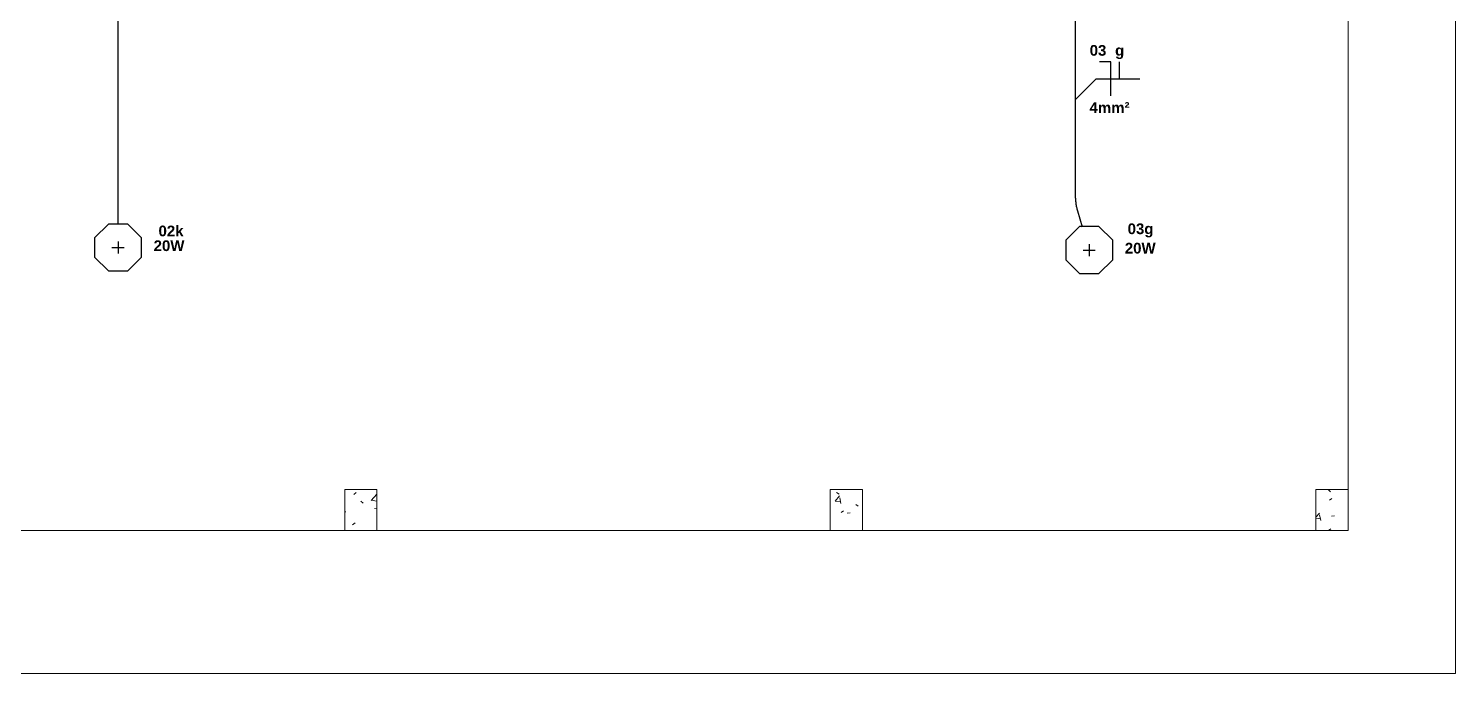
# Model space of a CAD drawing. Extents: x 1450 to 1868, y 82 to 351.
# Drawn here: x 1638.8 to 1646.78, y 254.77 to 258.38 of the extents above; entities that cross this region are included whole.
import ezdxf
from ezdxf.enums import TextEntityAlignment as Align

# ---------------------------------------------------------------- set-up
doc = ezdxf.new("R2010")
doc.units = 0
doc.header["$LTSCALE"] = 0.5
doc.linetypes.add('ELETRODUTO_TETO', pattern=[1000, 1000, 0])
doc.layers.get('0').update_dxf_attribs({"linetype": 'CONTINUOUS'})
doc.layers.add('A-FLOR', color=192, linetype='CONTINUOUS', lineweight=9)
doc.layers.add('S-COLS', color=52, linetype='CONTINUOUS', lineweight=9)
for name, color, linetype in [('ELETRODUTO_TETO', 2, 'CONTINUOUS'), ('FIACAO', 7, 'CONTINUOUS'), ('Iluminação', 7, 'CONTINUOUS'), ('INDICACAO_BIT_FIACAO', 7, 'CONTINUOUS'), ('INDICACAO_CIRCUITO', 2, 'CONTINUOUS'), ('INDICACAO_INTERRUPTOR_FIA', 2, 'CONTINUOUS'), ('INDICACAO_POTENCIA', 1, 'CONTINUOUS'), ('LINHA_DE_CHAMADA', 7, 'CONTINUOUS'), ('LUMINÁRIAS', 3, 'CONTINUOUS')]:
    doc.layers.add(name, color=color, linetype=linetype)
doc.styles.add('Arial', font='arialbd.ttf', dxfattribs={"height": 100})

# ---------------------------------------------------------------- blocks, each defined once
blk = doc.blocks.new('*U1778', base_point=(608.67, 153.293))
for p, q in [((608.67, 153.483), (608.544, 153.483)), ((608.67, 153.103), (608.67, 153.483))]:
    blk.add_line(p, q)
blk = doc.blocks.new('*U1797', base_point=(665.55, 144.199))
blk.add_line((665.55, 144.199), (665.55, 144.389))
blk = doc.blocks.new('*U2024', base_point=(1469.5037, 178.8996))
at = {"xscale": 0.5, "yscale": 0.5, "zscale": 0.5}
for name, p in [('*U1778', (1469.5103, 178.8996)), ('*U1797', (1469.5603, 178.8996))]:
    blk.add_blockref(name, p, dxfattribs=at)
blk = doc.blocks.new('*U704', base_point=(-33396.1, 37964.78))
at = {"linetype": 'ByBlock'}
blk.add_lwpolyline([(-33396.1, 37964.78), (-33396.1, 38220.13)], dxfattribs=at)
blk = doc.blocks.new('*U358', base_point=(-46708.99, 18196.04))
at = {"linetype": 'ByBlock'}
blk.add_lwpolyline([(-46708.99, 18196.04), (-46708.99, 18320.5, 0.201205), (-46717.96, 18341.9), (-46892.13, 18513.02)], format="xyb", dxfattribs=at)
blk = doc.blocks.new('*U354', base_point=(-46173.97, 18481.61))
at = {"linetype": 'ByBlock'}
blk.add_lwpolyline([(-46173.97, 18481.61), (-46173.97, 18212.13, 0.072481), (-46172.72, 18203.57), (-46170.07, 18194.66)], format="xyb", dxfattribs=at)
blk = doc.blocks.new('*U291', base_point=(-46555.9, 19648.2))
at = {"layer": 'LUMINÁRIAS'}
blk.add_lwpolyline([(-46574.1, 19655.8), (-46574.1, 19640.7), (-46563.4, 19630.1), (-46548.4, 19630.1), (-46537.7, 19640.7), (-46537.7, 19655.8), (-46548.4, 19666.4), (-46563.4, 19666.4)], close=True, dxfattribs=at)
for points in [[(-46560.6, 19648.2), (-46551.2, 19648.2)], [(-46555.9, 19652.9), (-46555.9, 19643.6)]]:
    blk.add_lwpolyline(points, dxfattribs=at)
blk = doc.blocks.new('Pilar Retangular de Concreto - 18x23-V20-Planta Baixa')
at = {"layer": 'S-COLS'}
h = blk.add_hatch(dxfattribs=at)
h.set_pattern_fill('FP_34', color=256, style=0, pattern_type=2)
h.set_pattern_definition([(50, (38795.5, -14794.7), (364.368, -31.8783), [38.1, -419.1]), (355, (38795.5, -14794.7), (-70.486, 382.1133), [30.48, -335.28]), (100.451, (38825.87, -14797.35), (293.885, 350.2334), [32.38, -356.18]), (46.184, (38795.5, -14693.1), (542.1585, -84.086), [57.15, -628.65]), (96.636, (38840.7, -14700.1), (474.805, 494.8554), [48.57, -534.27]), (351.184, (38795.5, -14693.1), (474.81, 494.85), [45.72, -502.92]), (21, (38846.3, -14718.5), (303.2285, -204.5305), [38.1, -419.1]), (326, (38846.3, -14718.5), (123.604, 368.376), [30.48, -335.28]), (71.451, (38871.58, -14735.54), (426.834, 163.8427), [32.38, -356.18]), (37.5, (38795.51, -14794.7), (6.17665, 169.11015), [16.764, -314.452, 16.764, -660.146]), (37.5, (38795.51, -14794.7), (6.17665, 169.11015), [-347.98, -323.596, 16.764, -319.786]), (7.5, (38795.5, -14794.7), (133.6389, 200.3615), [16.764, -177.292, 16.764, -306.832, -128.27]), (7.5, (38795.5, -14794.7), (133.6389, 200.3615), [-517.652, 16.764, -111.506]), (327.5, (38682.22, -14794.7), (271.1818, -11.45836), [16.764, -110.236, 16.764, -905.256]), (327.5, (38682.22, -14794.7), (271.1818, -11.45836), [-143.764, -379.476, 16.764, -509.016]), (317.5, (38631.43, -14794.7), (296.2585, 50.8528), [16.764, -148.336, 16.764, -619.76]), (317.5, (38631.43, -14794.7), (296.2585, 50.8528), [-181.864, -246.38, 16.764, -356.616])])
h.paths.add_polyline_path([(90, -115), (90, 115), (-90, 115), (-90, -115)], flags=0)
for p, q in [((90, 115), (-90, 115)), ((-90, 115), (-90, -115)), ((90, -115), (90, 115)), ((-90, -115), (90, -115))]:
    blk.add_line(p, q, dxfattribs=at)
blk = doc.blocks.new('Pilar Retangular de Concreto - 18x23-V19-Planta Baixa')
at = {"layer": 'S-COLS'}
h = blk.add_hatch(dxfattribs=at)
h.set_pattern_fill('FP_33', color=256, style=0, pattern_type=2)
h.set_pattern_definition([(50, (41509.5, -14794.7), (364.368, -31.8783), [38.1, -419.1]), (355, (41509.5, -14794.7), (-70.486, 382.1133), [30.48, -335.28]), (100.451, (41539.87, -14797.35), (293.885, 350.2334), [32.38, -356.18]), (46.184, (41509.5, -14693.1), (542.1585, -84.086), [57.15, -628.65]), (96.636, (41554.7, -14700.1), (474.805, 494.8554), [48.57, -534.27]), (351.184, (41509.5, -14693.1), (474.81, 494.85), [45.72, -502.92]), (21, (41560.3, -14718.5), (303.2285, -204.5305), [38.1, -419.1]), (326, (41560.3, -14718.5), (123.604, 368.376), [30.48, -335.28]), (71.451, (41585.58, -14735.54), (426.834, 163.8427), [32.38, -356.18]), (37.5, (41509.51, -14794.7), (6.17665, 169.11015), [16.764, -314.452, 16.764, -660.146]), (37.5, (41509.51, -14794.7), (6.17665, 169.11015), [-347.98, -323.596, 16.764, -319.786]), (7.5, (41509.5, -14794.7), (133.6389, 200.3615), [16.764, -177.292, 16.764, -306.832, -128.27]), (7.5, (41509.5, -14794.7), (133.6389, 200.3615), [-517.652, 16.764, -111.506]), (327.5, (41396.22, -14794.7), (271.1818, -11.45836), [16.764, -110.236, 16.764, -905.256]), (327.5, (41396.22, -14794.7), (271.1818, -11.45836), [-143.764, -379.476, 16.764, -509.016]), (317.5, (41345.43, -14794.7), (296.2585, 50.8528), [16.764, -148.336, 16.764, -619.76]), (317.5, (41345.43, -14794.7), (296.2585, 50.8528), [-181.864, -246.38, 16.764, -356.616])])
h.paths.add_polyline_path([(90, -115), (90, 115), (-90, 115), (-90, -115)], flags=0)
for p, q in [((90, 115), (-90, 115)), ((-90, 115), (-90, -115)), ((90, -115), (90, 115)), ((-90, -115), (90, -115))]:
    blk.add_line(p, q, dxfattribs=at)
blk = doc.blocks.new('Pilar Retangular de Concreto - 18x23-3341937-Planta Baixa')
at = {"layer": 'S-COLS'}
h = blk.add_hatch(dxfattribs=at)
h.set_pattern_fill('FP_24', color=256, style=0, pattern_type=2)
h.set_pattern_definition([(50, (36081.5, -14794.7), (364.368, -31.8783), [38.1, -419.1]), (355, (36081.5, -14794.7), (-70.486, 382.1133), [30.48, -335.28]), (100.451, (36111.87, -14797.35), (293.885, 350.2334), [32.38, -356.18]), (46.184, (36081.5, -14693.1), (542.1585, -84.086), [57.15, -628.65]), (96.636, (36126.7, -14700.1), (474.805, 494.8554), [48.57, -534.27]), (351.184, (36081.5, -14693.1), (474.81, 494.85), [45.72, -502.92]), (21, (36132.3, -14718.5), (303.2285, -204.5305), [38.1, -419.1]), (326, (36132.3, -14718.5), (123.604, 368.376), [30.48, -335.28]), (71.451, (36157.58, -14735.54), (426.834, 163.8427), [32.38, -356.18]), (37.5, (36081.51, -14794.7), (6.17665, 169.11015), [16.764, -314.452, 16.764, -660.146]), (37.5, (36081.51, -14794.7), (6.17665, 169.11015), [-347.98, -323.596, 16.764, -319.786]), (7.5, (36081.5, -14794.7), (133.6389, 200.3615), [16.764, -177.292, 16.764, -306.832, -128.27]), (7.5, (36081.5, -14794.7), (133.6389, 200.3615), [-517.652, 16.764, -111.506]), (327.5, (35968.22, -14794.7), (271.1818, -11.45836), [16.764, -110.236, 16.764, -905.256]), (327.5, (35968.22, -14794.7), (271.1818, -11.45836), [-143.764, -379.476, 16.764, -509.016]), (317.5, (35917.43, -14794.7), (296.2585, 50.8528), [16.764, -148.336, 16.764, -619.76]), (317.5, (35917.43, -14794.7), (296.2585, 50.8528), [-181.864, -246.38, 16.764, -356.616])])
h.paths.add_polyline_path([(-90, -115), (90, -115), (90, 115), (-90, 115), (-90, -66.9)], flags=0)
for p, q in [((90, 115), (-90, 115)), ((-90, 115), (-90, -115)), ((90, -115), (90, 115)), ((-90, -115), (90, -115))]:
    blk.add_line(p, q, dxfattribs=at)

msp = doc.modelspace()

# ---------------------------------------------------------------- linework, layer by layer
at = {"layer": 'A-FLOR'}
for p, q in [((1646.7797, 254.7731), (1646.7797, 274.2231)), ((1646.1797, 255.8031), (1646.1797, 258.4731)), ((1638.0377, 255.5731), (1640.5717, 255.5731)), ((1640.7517, 255.5731), (1643.2857, 255.5731)), ((1643.4657, 255.5731), (1645.9997, 255.5731)), ((1631.8297, 254.7731), (1646.7797, 254.7731))]:
    msp.add_line(p, q, dxfattribs=at)
at = {"layer": 'LINHA_DE_CHAMADA'}
msp.add_lwpolyline([(1644.6547, 257.9827), (1644.7713, 258.0993), (1645.0163, 258.0993)], dxfattribs=at)

# ---------------------------------------------------------------- block references
at = {"layer": 'ELETRODUTO_TETO', "linetype": 'ELETRODUTO_TETO', "xscale": 0.01000000108748102, "yscale": 0.01000000108748102, "zscale": 0.01000000108748102}
for name, p in [('*U358', (1639.3045, 257.2865)), ('*U354', (1644.6547, 260.1422)), ('*U704', (1639.3045, 257.2865))]:
    msp.add_blockref(name, p, dxfattribs=at)
at = {"layer": 'FIACAO'}
msp.add_blockref('*U2024', (1644.8461, 258.0993), dxfattribs=at)
at = {"layer": 'Iluminação', "xscale": 0.007210252382215969, "yscale": 0.007210252382215969, "zscale": 0.007210252382215969}
for p in [(1639.3045, 257.1556), (1644.7327, 257.1418)]:
    msp.add_blockref('*U291', p, dxfattribs=at)
at = {"layer": 'S-COLS', "xscale": 0.00100000000000115, "yscale": 0.00100000000000115, "zscale": 0.00100000000000115}
for name, p in [('Pilar Retangular de Concreto - 18x23-V19-Planta Baixa', (1640.6617, 255.6881)), ('Pilar Retangular de Concreto - 18x23-V20-Planta Baixa', (1643.3757, 255.6881)), ('Pilar Retangular de Concreto - 18x23-3341937-Planta Baixa', (1646.0897, 255.6881))]:
    msp.add_blockref(name, p, dxfattribs=at)

# ---------------------------------------------------------------- texts
at = {"layer": 'INDICACAO_BIT_FIACAO', "style": 'Arial'}
msp.add_text('4mm²', height=0.06, dxfattribs=at).set_placement((1644.8461, 257.9693), align=Align.TOP_CENTER)
at = {"layer": 'INDICACAO_CIRCUITO', "style": 'Arial'}
msp.add_text('03', height=0.06, dxfattribs=at).set_placement((1644.7819, 258.2293), align=Align.CENTER)
for s, p in [('03g', (1644.9474, 257.2312)), ('02k', (1639.5308, 257.219))]:
    msp.add_text(s, height=0.06, dxfattribs=at).set_placement(p)
at = {"layer": 'INDICACAO_INTERRUPTOR_FIA', "style": 'Arial'}
msp.add_text('g', height=0.06, dxfattribs=at).set_placement((1644.9028, 258.2293), align=Align.CENTER)
at = {"layer": 'INDICACAO_POTENCIA', "style": 'Arial'}
for p in [(1639.5035, 257.1365), (1644.9316, 257.1227)]:
    msp.add_text('20W', height=0.06, dxfattribs=at).set_placement(p)

doc.saveas('drawing.dxf')
